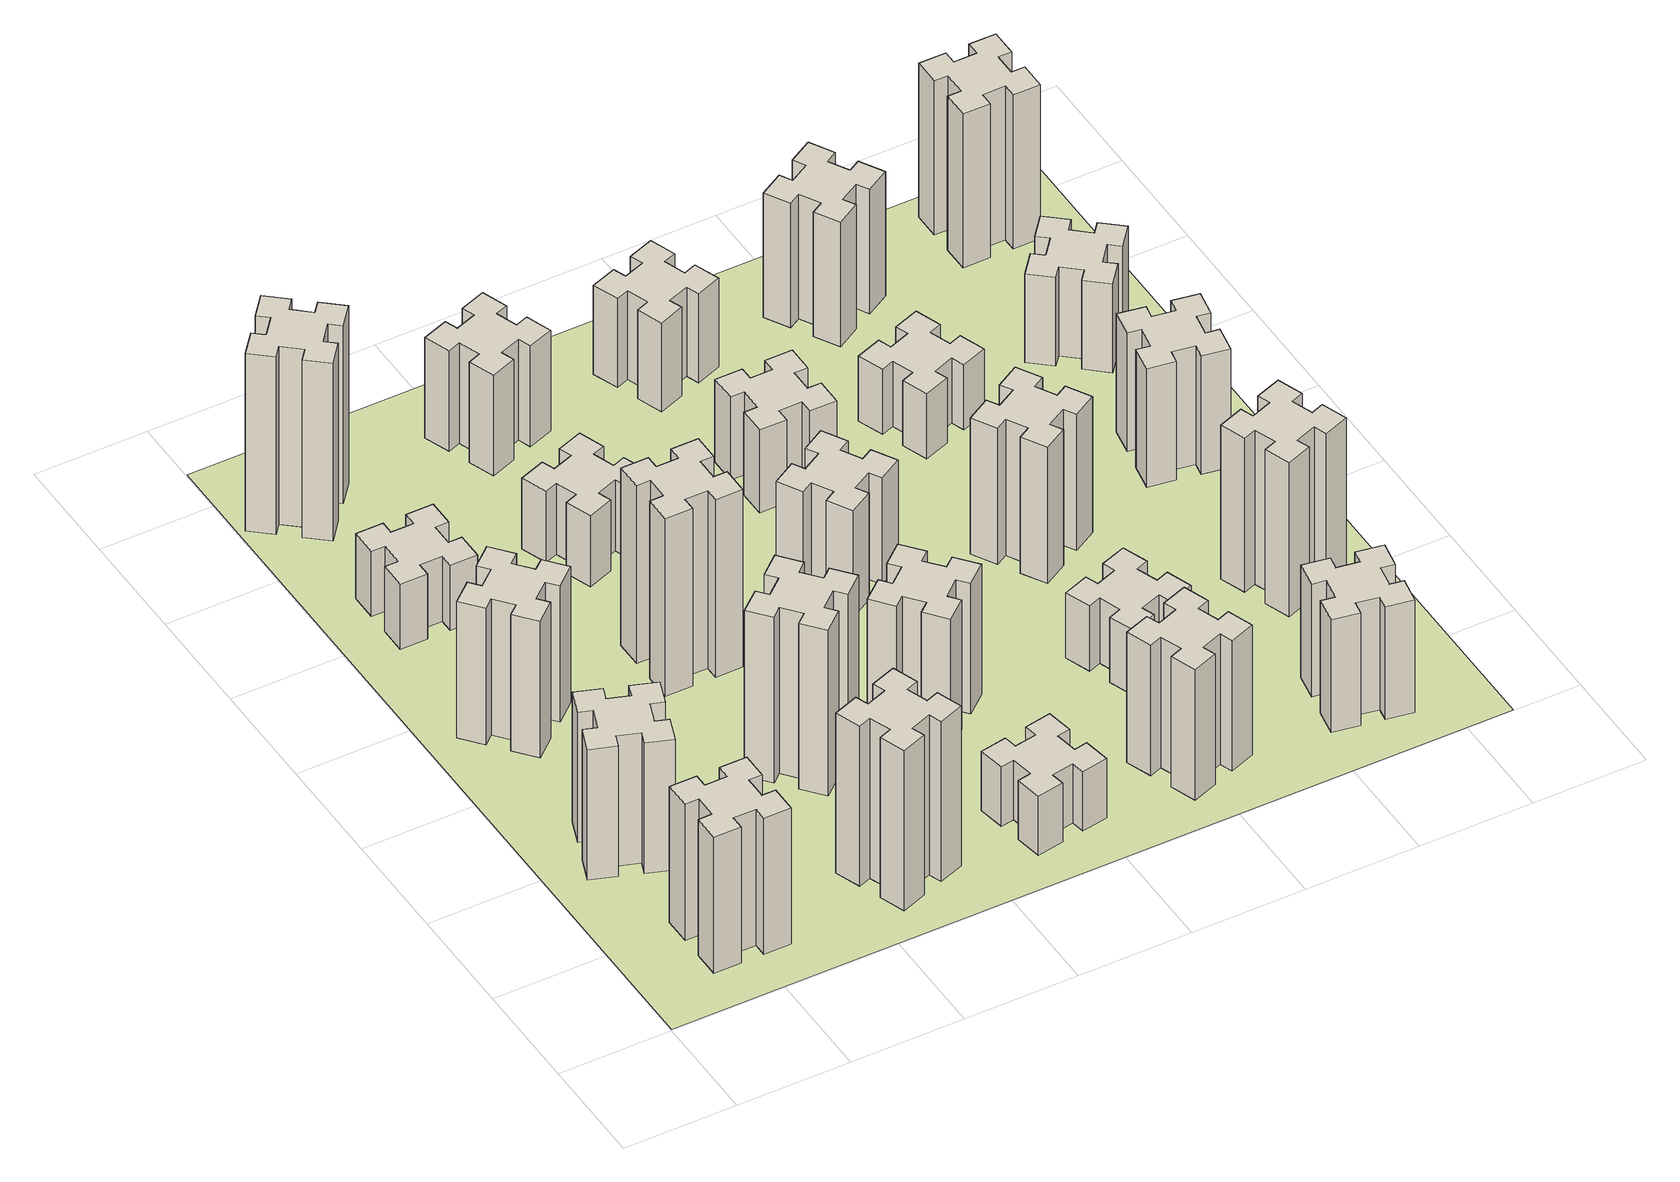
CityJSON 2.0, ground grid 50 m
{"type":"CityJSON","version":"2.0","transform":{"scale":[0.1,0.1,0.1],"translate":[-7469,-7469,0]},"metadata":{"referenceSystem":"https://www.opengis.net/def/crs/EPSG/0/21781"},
"CityObjects":{
"building1":{"type":"Building","attributes":{"class":"1000","function":"1000","usage":"1000","yearOfConstruction":2016,"roofType":"1000","measuredHeight":69,"storeysAboveGround":30,"storeysBelowGround":0},"geometry":[{"type":"Solid","lod":"1","boundaries":[[[[0,1,2,3,4,5,6,7,8,9,10,11,12,13,14,15,16,17,18,19]],[[17,16,20,21]],[[16,15,22,20]],[[15,14,23,22]],[[14,13,24,23]],[[13,12,25,24]],[[12,11,26,25]],[[11,10,27,26]],[[10,9,28,27]],[[9,8,29,28]],[[8,7,30,29]],[[7,6,31,30]],[[6,5,32,31]],[[5,4,33,32]],[[4,3,34,33]],[[3,2,35,34]],[[2,1,36,35]],[[1,0,37,36]],[[0,19,38,37]],[[19,18,39,38]],[[18,17,21,39]],[[24,25,26,27,28,29,30,31,32,33,34,35,36,37,38,39,21,20,22,23]]]]}]},
"building2":{"type":"Building","attributes":{"class":"1000","function":"1000","usage":"1000","yearOfConstruction":2016,"roofType":"1000","measuredHeight":66,"storeysAboveGround":30,"storeysBelowGround":0},"geometry":[{"type":"Solid","lod":"1","boundaries":[[[[40,41,42,43,44,45,46,47,48,49,50,51,52,53,54,55,56,57,58,59]],[[57,56,60,61]],[[56,55,62,60]],[[55,54,63,62]],[[54,53,64,63]],[[53,52,65,64]],[[52,51,66,65]],[[51,50,67,66]],[[50,49,68,67]],[[49,48,69,68]],[[48,47,70,69]],[[47,46,71,70]],[[46,45,72,71]],[[45,44,73,72]],[[44,43,74,73]],[[43,42,75,74]],[[42,41,76,75]],[[41,40,77,76]],[[40,59,78,77]],[[59,58,79,78]],[[58,57,61,79]],[[64,65,66,67,68,69,70,71,72,73,74,75,76,77,78,79,61,60,62,63]]]]}]},
"building3":{"type":"Building","attributes":{"class":"1000","function":"1000","usage":"1000","yearOfConstruction":2016,"roofType":"1000","measuredHeight":69,"storeysAboveGround":30,"storeysBelowGround":0},"geometry":[{"type":"Solid","lod":"1","boundaries":[[[[80,81,82,83,84,85,86,87,88,89,90,91,92,93,94,95,96,97,98,99]],[[97,96,100,101]],[[96,95,102,100]],[[95,94,103,102]],[[94,93,104,103]],[[93,92,105,104]],[[92,91,106,105]],[[91,90,107,106]],[[90,89,108,107]],[[89,88,109,108]],[[88,87,110,109]],[[87,86,111,110]],[[86,85,112,111]],[[85,84,113,112]],[[84,83,114,113]],[[83,82,115,114]],[[82,81,116,115]],[[81,80,117,116]],[[80,99,118,117]],[[99,98,119,118]],[[98,97,101,119]],[[104,105,106,107,108,109,110,111,112,113,114,115,116,117,118,119,101,100,102,103]]]]}]},
"building4":{"type":"Building","attributes":{"class":"1000","function":"1000","usage":"1000","yearOfConstruction":2016,"roofType":"1000","measuredHeight":33,"storeysAboveGround":30,"storeysBelowGround":0},"geometry":[{"type":"Solid","lod":"1","boundaries":[[[[120,121,122,123,124,125,126,127,128,129,130,131,132,133,134,135,136,137,138,139]],[[137,136,140,141]],[[136,135,142,140]],[[135,134,143,142]],[[134,133,144,143]],[[133,132,145,144]],[[132,131,146,145]],[[131,130,147,146]],[[130,129,148,147]],[[129,128,149,148]],[[128,127,150,149]],[[127,126,151,150]],[[126,125,152,151]],[[125,124,153,152]],[[124,123,154,153]],[[123,122,155,154]],[[122,121,156,155]],[[121,120,157,156]],[[120,139,158,157]],[[139,138,159,158]],[[138,137,141,159]],[[144,145,146,147,148,149,150,151,152,153,154,155,156,157,158,159,141,140,142,143]]]]}]},
"building5":{"type":"Building","attributes":{"class":"1000","function":"1000","usage":"1000","yearOfConstruction":2016,"roofType":"1000","measuredHeight":90,"storeysAboveGround":30,"storeysBelowGround":0},"geometry":[{"type":"Solid","lod":"1","boundaries":[[[[160,161,162,163,164,165,166,167,168,169,170,171,172,173,174,175,176,177,178,179]],[[177,176,180,181]],[[176,175,182,180]],[[175,174,183,182]],[[174,173,184,183]],[[173,172,185,184]],[[172,171,186,185]],[[171,170,187,186]],[[170,169,188,187]],[[169,168,189,188]],[[168,167,190,189]],[[167,166,191,190]],[[166,165,192,191]],[[165,164,193,192]],[[164,163,194,193]],[[163,162,195,194]],[[162,161,196,195]],[[161,160,197,196]],[[160,179,198,197]],[[179,178,199,198]],[[178,177,181,199]],[[184,185,186,187,188,189,190,191,192,193,194,195,196,197,198,199,181,180,182,183]]]]}]},
"building6":{"type":"Building","attributes":{"class":"1000","function":"1000","usage":"1000","yearOfConstruction":2016,"roofType":"1000","measuredHeight":81,"storeysAboveGround":30,"storeysBelowGround":0},"geometry":[{"type":"Solid","lod":"1","boundaries":[[[[200,201,202,203,204,205,206,207,208,209,210,211,212,213,214,215,216,217,218,219]],[[217,216,220,221]],[[216,215,222,220]],[[215,214,223,222]],[[214,213,224,223]],[[213,212,225,224]],[[212,211,226,225]],[[211,210,227,226]],[[210,209,228,227]],[[209,208,229,228]],[[208,207,230,229]],[[207,206,231,230]],[[206,205,232,231]],[[205,204,233,232]],[[204,203,234,233]],[[203,202,235,234]],[[202,201,236,235]],[[201,200,237,236]],[[200,219,238,237]],[[219,218,239,238]],[[218,217,221,239]],[[224,225,226,227,228,229,230,231,232,233,234,235,236,237,238,239,221,220,222,223]]]]}]},
"building7":{"type":"Building","attributes":{"class":"1000","function":"1000","usage":"1000","yearOfConstruction":2016,"roofType":"1000","measuredHeight":84,"storeysAboveGround":30,"storeysBelowGround":0},"geometry":[{"type":"Solid","lod":"1","boundaries":[[[[240,241,242,243,244,245,246,247,248,249,250,251,252,253,254,255,256,257,258,259]],[[257,256,260,261]],[[256,255,262,260]],[[255,254,263,262]],[[254,253,264,263]],[[253,252,265,264]],[[252,251,266,265]],[[251,250,267,266]],[[250,249,268,267]],[[249,248,269,268]],[[248,247,270,269]],[[247,246,271,270]],[[246,245,272,271]],[[245,244,273,272]],[[244,243,274,273]],[[243,242,275,274]],[[242,241,276,275]],[[241,240,277,276]],[[240,259,278,277]],[[259,258,279,278]],[[258,257,261,279]],[[264,265,266,267,268,269,270,271,272,273,274,275,276,277,278,279,261,260,262,263]]]]}]},
"building8":{"type":"Building","attributes":{"class":"1000","function":"1000","usage":"1000","yearOfConstruction":2016,"roofType":"1000","measuredHeight":90,"storeysAboveGround":30,"storeysBelowGround":0},"geometry":[{"type":"Solid","lod":"1","boundaries":[[[[280,281,282,283,284,285,286,287,288,289,290,291,292,293,294,295,296,297,298,299]],[[297,296,300,301]],[[296,295,302,300]],[[295,294,303,302]],[[294,293,304,303]],[[293,292,305,304]],[[292,291,306,305]],[[291,290,307,306]],[[290,289,308,307]],[[289,288,309,308]],[[288,287,310,309]],[[287,286,311,310]],[[286,285,312,311]],[[285,284,313,312]],[[284,283,314,313]],[[283,282,315,314]],[[282,281,316,315]],[[281,280,317,316]],[[280,299,318,317]],[[299,298,319,318]],[[298,297,301,319]],[[304,305,306,307,308,309,310,311,312,313,314,315,316,317,318,319,301,300,302,303]]]]}]},
"building9":{"type":"Building","attributes":{"class":"1000","function":"1000","usage":"1000","yearOfConstruction":2016,"roofType":"1000","measuredHeight":36,"storeysAboveGround":30,"storeysBelowGround":0},"geometry":[{"type":"Solid","lod":"1","boundaries":[[[[320,321,322,323,324,325,326,327,328,329,330,331,332,333,334,335,336,337,338,339]],[[337,336,340,341]],[[336,335,342,340]],[[335,334,343,342]],[[334,333,344,343]],[[333,332,345,344]],[[332,331,346,345]],[[331,330,347,346]],[[330,329,348,347]],[[329,328,349,348]],[[328,327,350,349]],[[327,326,351,350]],[[326,325,352,351]],[[325,324,353,352]],[[324,323,354,353]],[[323,322,355,354]],[[322,321,356,355]],[[321,320,357,356]],[[320,339,358,357]],[[339,338,359,358]],[[338,337,341,359]],[[344,345,346,347,348,349,350,351,352,353,354,355,356,357,358,359,341,340,342,343]]]]}]},
"building10":{"type":"Building","attributes":{"class":"1000","function":"1000","usage":"1000","yearOfConstruction":2016,"roofType":"1000","measuredHeight":30,"storeysAboveGround":30,"storeysBelowGround":0},"geometry":[{"type":"Solid","lod":"1","boundaries":[[[[360,361,362,363,364,365,366,367,368,369,370,371,372,373,374,375,376,377,378,379]],[[377,376,380,381]],[[376,375,382,380]],[[375,374,383,382]],[[374,373,384,383]],[[373,372,385,384]],[[372,371,386,385]],[[371,370,387,386]],[[370,369,388,387]],[[369,368,389,388]],[[368,367,390,389]],[[367,366,391,390]],[[366,365,392,391]],[[365,364,393,392]],[[364,363,394,393]],[[363,362,395,394]],[[362,361,396,395]],[[361,360,397,396]],[[360,379,398,397]],[[379,378,399,398]],[[378,377,381,399]],[[384,385,386,387,388,389,390,391,392,393,394,395,396,397,398,399,381,380,382,383]]]]}]},
"building11":{"type":"Building","attributes":{"class":"1000","function":"1000","usage":"1000","yearOfConstruction":2016,"roofType":"1000","measuredHeight":66,"storeysAboveGround":30,"storeysBelowGround":0},"geometry":[{"type":"Solid","lod":"1","boundaries":[[[[400,401,402,403,404,405,406,407,408,409,410,411,412,413,414,415,416,417,418,419]],[[417,416,420,421]],[[416,415,422,420]],[[415,414,423,422]],[[414,413,424,423]],[[413,412,425,424]],[[412,411,426,425]],[[411,410,427,426]],[[410,409,428,427]],[[409,408,429,428]],[[408,407,430,429]],[[407,406,431,430]],[[406,405,432,431]],[[405,404,433,432]],[[404,403,434,433]],[[403,402,435,434]],[[402,401,436,435]],[[401,400,437,436]],[[400,419,438,437]],[[419,418,439,438]],[[418,417,421,439]],[[424,425,426,427,428,429,430,431,432,433,434,435,436,437,438,439,421,420,422,423]]]]}]},
"building12":{"type":"Building","attributes":{"class":"1000","function":"1000","usage":"1000","yearOfConstruction":2016,"roofType":"1000","measuredHeight":51,"storeysAboveGround":30,"storeysBelowGround":0},"geometry":[{"type":"Solid","lod":"1","boundaries":[[[[440,441,442,443,444,445,446,447,448,449,450,451,452,453,454,455,456,457,458,459]],[[457,456,460,461]],[[456,455,462,460]],[[455,454,463,462]],[[454,453,464,463]],[[453,452,465,464]],[[452,451,466,465]],[[451,450,467,466]],[[450,449,468,467]],[[449,448,469,468]],[[448,447,470,469]],[[447,446,471,470]],[[446,445,472,471]],[[445,444,473,472]],[[444,443,474,473]],[[443,442,475,474]],[[442,441,476,475]],[[441,440,477,476]],[[440,459,478,477]],[[459,458,479,478]],[[458,457,461,479]],[[464,465,466,467,468,469,470,471,472,473,474,475,476,477,478,479,461,460,462,463]]]]}]},
"building13":{"type":"Building","attributes":{"class":"1000","function":"1000","usage":"1000","yearOfConstruction":2016,"roofType":"1000","measuredHeight":54,"storeysAboveGround":30,"storeysBelowGround":0},"geometry":[{"type":"Solid","lod":"1","boundaries":[[[[480,481,482,483,484,485,486,487,488,489,490,491,492,493,494,495,496,497,498,499]],[[497,496,500,501]],[[496,495,502,500]],[[495,494,503,502]],[[494,493,504,503]],[[493,492,505,504]],[[492,491,506,505]],[[491,490,507,506]],[[490,489,508,507]],[[489,488,509,508]],[[488,487,510,509]],[[487,486,511,510]],[[486,485,512,511]],[[485,484,513,512]],[[484,483,514,513]],[[483,482,515,514]],[[482,481,516,515]],[[481,480,517,516]],[[480,499,518,517]],[[499,498,519,518]],[[498,497,501,519]],[[504,505,506,507,508,509,510,511,512,513,514,515,516,517,518,519,501,500,502,503]]]]}]},
"building14":{"type":"Building","attributes":{"class":"1000","function":"1000","usage":"1000","yearOfConstruction":2016,"roofType":"1000","measuredHeight":66,"storeysAboveGround":30,"storeysBelowGround":0},"geometry":[{"type":"Solid","lod":"1","boundaries":[[[[520,521,522,523,524,525,526,527,528,529,530,531,532,533,534,535,536,537,538,539]],[[537,536,540,541]],[[536,535,542,540]],[[535,534,543,542]],[[534,533,544,543]],[[533,532,545,544]],[[532,531,546,545]],[[531,530,547,546]],[[530,529,548,547]],[[529,528,549,548]],[[528,527,550,549]],[[527,526,551,550]],[[526,525,552,551]],[[525,524,553,552]],[[524,523,554,553]],[[523,522,555,554]],[[522,521,556,555]],[[521,520,557,556]],[[520,539,558,557]],[[539,538,559,558]],[[538,537,541,559]],[[544,545,546,547,548,549,550,551,552,553,554,555,556,557,558,559,541,540,542,543]]]]}]},
"building15":{"type":"Building","attributes":{"class":"1000","function":"1000","usage":"1000","yearOfConstruction":2016,"roofType":"1000","measuredHeight":42,"storeysAboveGround":30,"storeysBelowGround":0},"geometry":[{"type":"Solid","lod":"1","boundaries":[[[[560,561,562,563,564,565,566,567,568,569,570,571,572,573,574,575,576,577,578,579]],[[577,576,580,581]],[[576,575,582,580]],[[575,574,583,582]],[[574,573,584,583]],[[573,572,585,584]],[[572,571,586,585]],[[571,570,587,586]],[[570,569,588,587]],[[569,568,589,588]],[[568,567,590,589]],[[567,566,591,590]],[[566,565,592,591]],[[565,564,593,592]],[[564,563,594,593]],[[563,562,595,594]],[[562,561,596,595]],[[561,560,597,596]],[[560,579,598,597]],[[579,578,599,598]],[[578,577,581,599]],[[584,585,586,587,588,589,590,591,592,593,594,595,596,597,598,599,581,580,582,583]]]]}]},
"building16":{"type":"Building","attributes":{"class":"1000","function":"1000","usage":"1000","yearOfConstruction":2016,"roofType":"1000","measuredHeight":45,"storeysAboveGround":30,"storeysBelowGround":0},"geometry":[{"type":"Solid","lod":"1","boundaries":[[[[600,601,602,603,604,605,606,607,608,609,610,611,612,613,614,615,616,617,618,619]],[[617,616,620,621]],[[616,615,622,620]],[[615,614,623,622]],[[614,613,624,623]],[[613,612,625,624]],[[612,611,626,625]],[[611,610,627,626]],[[610,609,628,627]],[[609,608,629,628]],[[608,607,630,629]],[[607,606,631,630]],[[606,605,632,631]],[[605,604,633,632]],[[604,603,634,633]],[[603,602,635,634]],[[602,601,636,635]],[[601,600,637,636]],[[600,619,638,637]],[[619,618,639,638]],[[618,617,621,639]],[[624,625,626,627,628,629,630,631,632,633,634,635,636,637,638,639,621,620,622,623]]]]}]},
"building17":{"type":"Building","attributes":{"class":"1000","function":"1000","usage":"1000","yearOfConstruction":2016,"roofType":"1000","measuredHeight":33,"storeysAboveGround":30,"storeysBelowGround":0},"geometry":[{"type":"Solid","lod":"1","boundaries":[[[[640,641,642,643,644,645,646,647,648,649,650,651,652,653,654,655,656,657,658,659]],[[657,656,660,661]],[[656,655,662,660]],[[655,654,663,662]],[[654,653,664,663]],[[653,652,665,664]],[[652,651,666,665]],[[651,650,667,666]],[[650,649,668,667]],[[649,648,669,668]],[[648,647,670,669]],[[647,646,671,670]],[[646,645,672,671]],[[645,644,673,672]],[[644,643,674,673]],[[643,642,675,674]],[[642,641,676,675]],[[641,640,677,676]],[[640,659,678,677]],[[659,658,679,678]],[[658,657,661,679]],[[664,665,666,667,668,669,670,671,672,673,674,675,676,677,678,679,661,660,662,663]]]]}]},
"building18":{"type":"Building","attributes":{"class":"1000","function":"1000","usage":"1000","yearOfConstruction":2016,"roofType":"1000","measuredHeight":69,"storeysAboveGround":30,"storeysBelowGround":0},"geometry":[{"type":"Solid","lod":"1","boundaries":[[[[680,681,682,683,684,685,686,687,688,689,690,691,692,693,694,695,696,697,698,699]],[[697,696,700,701]],[[696,695,702,700]],[[695,694,703,702]],[[694,693,704,703]],[[693,692,705,704]],[[692,691,706,705]],[[691,690,707,706]],[[690,689,708,707]],[[689,688,709,708]],[[688,687,710,709]],[[687,686,711,710]],[[686,685,712,711]],[[685,684,713,712]],[[684,683,714,713]],[[683,682,715,714]],[[682,681,716,715]],[[681,680,717,716]],[[680,699,718,717]],[[699,698,719,718]],[[698,697,701,719]],[[704,705,706,707,708,709,710,711,712,713,714,715,716,717,718,719,701,700,702,703]]]]}]},
"building19":{"type":"Building","attributes":{"class":"1000","function":"1000","usage":"1000","yearOfConstruction":2016,"roofType":"1000","measuredHeight":57,"storeysAboveGround":30,"storeysBelowGround":0},"geometry":[{"type":"Solid","lod":"1","boundaries":[[[[720,721,722,723,724,725,726,727,728,729,730,731,732,733,734,735,736,737,738,739]],[[737,736,740,741]],[[736,735,742,740]],[[735,734,743,742]],[[734,733,744,743]],[[733,732,745,744]],[[732,731,746,745]],[[731,730,747,746]],[[730,729,748,747]],[[729,728,749,748]],[[728,727,750,749]],[[727,726,751,750]],[[726,725,752,751]],[[725,724,753,752]],[[724,723,754,753]],[[723,722,755,754]],[[722,721,756,755]],[[721,720,757,756]],[[720,739,758,757]],[[739,738,759,758]],[[738,737,741,759]],[[744,745,746,747,748,749,750,751,752,753,754,755,756,757,758,759,741,740,742,743]]]]}]},
"building20":{"type":"Building","attributes":{"class":"1000","function":"1000","usage":"1000","yearOfConstruction":2016,"roofType":"1000","measuredHeight":33,"storeysAboveGround":30,"storeysBelowGround":0},"geometry":[{"type":"Solid","lod":"1","boundaries":[[[[760,761,762,763,764,765,766,767,768,769,770,771,772,773,774,775,776,777,778,779]],[[777,776,780,781]],[[776,775,782,780]],[[775,774,783,782]],[[774,773,784,783]],[[773,772,785,784]],[[772,771,786,785]],[[771,770,787,786]],[[770,769,788,787]],[[769,768,789,788]],[[768,767,790,789]],[[767,766,791,790]],[[766,765,792,791]],[[765,764,793,792]],[[764,763,794,793]],[[763,762,795,794]],[[762,761,796,795]],[[761,760,797,796]],[[760,779,798,797]],[[779,778,799,798]],[[778,777,781,799]],[[784,785,786,787,788,789,790,791,792,793,794,795,796,797,798,799,781,780,782,783]]]]}]},
"building21":{"type":"Building","attributes":{"class":"1000","function":"1000","usage":"1000","yearOfConstruction":2016,"roofType":"1000","measuredHeight":63,"storeysAboveGround":30,"storeysBelowGround":0},"geometry":[{"type":"Solid","lod":"1","boundaries":[[[[800,801,802,803,804,805,806,807,808,809,810,811,812,813,814,815,816,817,818,819]],[[817,816,820,821]],[[816,815,822,820]],[[815,814,823,822]],[[814,813,824,823]],[[813,812,825,824]],[[812,811,826,825]],[[811,810,827,826]],[[810,809,828,827]],[[809,808,829,828]],[[808,807,830,829]],[[807,806,831,830]],[[806,805,832,831]],[[805,804,833,832]],[[804,803,834,833]],[[803,802,835,834]],[[802,801,836,835]],[[801,800,837,836]],[[800,819,838,837]],[[819,818,839,838]],[[818,817,821,839]],[[824,825,826,827,828,829,830,831,832,833,834,835,836,837,838,839,821,820,822,823]]]]}]},
"building22":{"type":"Building","attributes":{"class":"1000","function":"1000","usage":"1000","yearOfConstruction":2016,"roofType":"1000","measuredHeight":78,"storeysAboveGround":30,"storeysBelowGround":0},"geometry":[{"type":"Solid","lod":"1","boundaries":[[[[840,841,842,843,844,845,846,847,848,849,850,851,852,853,854,855,856,857,858,859]],[[857,856,860,861]],[[856,855,862,860]],[[855,854,863,862]],[[854,853,864,863]],[[853,852,865,864]],[[852,851,866,865]],[[851,850,867,866]],[[850,849,868,867]],[[849,848,869,868]],[[848,847,870,869]],[[847,846,871,870]],[[846,845,872,871]],[[845,844,873,872]],[[844,843,874,873]],[[843,842,875,874]],[[842,841,876,875]],[[841,840,877,876]],[[840,859,878,877]],[[859,858,879,878]],[[858,857,861,879]],[[864,865,866,867,868,869,870,871,872,873,874,875,876,877,878,879,861,860,862,863]]]]}]},
"building23":{"type":"Building","attributes":{"class":"1000","function":"1000","usage":"1000","yearOfConstruction":2016,"roofType":"1000","measuredHeight":60,"storeysAboveGround":30,"storeysBelowGround":0},"geometry":[{"type":"Solid","lod":"1","boundaries":[[[[880,881,882,883,884,885,886,887,888,889,890,891,892,893,894,895,896,897,898,899]],[[897,896,900,901]],[[896,895,902,900]],[[895,894,903,902]],[[894,893,904,903]],[[893,892,905,904]],[[892,891,906,905]],[[891,890,907,906]],[[890,889,908,907]],[[889,888,909,908]],[[888,887,910,909]],[[887,886,911,910]],[[886,885,912,911]],[[885,884,913,912]],[[884,883,914,913]],[[883,882,915,914]],[[882,881,916,915]],[[881,880,917,916]],[[880,899,918,917]],[[899,898,919,918]],[[898,897,901,919]],[[904,905,906,907,908,909,910,911,912,913,914,915,916,917,918,919,901,900,902,903]]]]}]},
"building24":{"type":"Building","attributes":{"class":"1000","function":"1000","usage":"1000","yearOfConstruction":2016,"roofType":"1000","measuredHeight":45,"storeysAboveGround":30,"storeysBelowGround":0},"geometry":[{"type":"Solid","lod":"1","boundaries":[[[[920,921,922,923,924,925,926,927,928,929,930,931,932,933,934,935,936,937,938,939]],[[937,936,940,941]],[[936,935,942,940]],[[935,934,943,942]],[[934,933,944,943]],[[933,932,945,944]],[[932,931,946,945]],[[931,930,947,946]],[[930,929,948,947]],[[929,928,949,948]],[[928,927,950,949]],[[927,926,951,950]],[[926,925,952,951]],[[925,924,953,952]],[[924,923,954,953]],[[923,922,955,954]],[[922,921,956,955]],[[921,920,957,956]],[[920,939,958,957]],[[939,938,959,958]],[[938,937,941,959]],[[944,945,946,947,948,949,950,951,952,953,954,955,956,957,958,959,941,940,942,943]]]]}]},
"building25":{"type":"Building","attributes":{"class":"1000","function":"1000","usage":"1000","yearOfConstruction":2016,"roofType":"1000","measuredHeight":78,"storeysAboveGround":30,"storeysBelowGround":0},"geometry":[{"type":"Solid","lod":"1","boundaries":[[[[960,961,962,963,964,965,966,967,968,969,970,971,972,973,974,975,976,977,978,979]],[[977,976,980,981]],[[976,975,982,980]],[[975,974,983,982]],[[974,973,984,983]],[[973,972,985,984]],[[972,971,986,985]],[[971,970,987,986]],[[970,969,988,987]],[[969,968,989,988]],[[968,967,990,989]],[[967,966,991,990]],[[966,965,992,991]],[[965,964,993,992]],[[964,963,994,993]],[[963,962,995,994]],[[962,961,996,995]],[[961,960,997,996]],[[960,979,998,997]],[[979,978,999,998]],[[978,977,981,999]],[[984,985,986,987,988,989,990,991,992,993,994,995,996,997,998,999,981,980,982,983]]]]}]},
"landuse1":{"type":"LandUse","attributes":{"name":"plot1","function":"1010"},"geometry":[{"type":"MultiSurface","lod":"1","boundaries":[[[1000,1001,1002,1003]]]}]}
},
"vertices":[
[425,265,0],[525,265,0],[525,205,0],[645,205,0],[645,325,0],[585,325,0],[585,425,0],[645,425,0],[645,545,0],[525,545,0],[525,485,0],[425,485,0],[425,545,0],[305,545,0],[305,425,0],[365,425,0],[365,325,0],[305,325,0],[305,205,0],[425,205,0],[365,325,690],[305,325,690],[365,425,690],[305,425,690],[305,545,690],[425,545,690],[425,485,690],[525,485,690],[525,545,690],[645,545,690],[645,425,690],[585,425,690],[585,325,690],[645,325,690],[645,205,690],[525,205,690],[525,265,690],[425,265,690],[425,205,690],[305,205,690],
[289,1100,0],[255,1006,0],[199,1027,0],[157,914,0],[270,873,0],[291,929,0],[385,895,0],[364,839,0],[477,797,0],[518,910,0],[462,931,0],[496,1025,0],[552,1004,0],[593,1117,0],[480,1158,0],[460,1102,0],[366,1136,0],[387,1192,0],[274,1233,0],[233,1120,0],[366,1136,660],[387,1192,660],[460,1102,660],[480,1158,660],[593,1117,660],[552,1004,660],[496,1025,660],[462,931,660],[518,910,660],[477,797,660],[364,839,660],[385,895,660],[291,929,660],[270,873,660],[157,914,660],[199,1027,660],[255,1006,660],[289,1100,660],[233,1120,660],[274,1233,660],
[492,1888,0],[427,1964,0],[473,2003,0],[396,2095,0],[304,2018,0],[343,1972,0],[266,1907,0],[228,1953,0],[136,1876,0],[213,1784,0],[259,1823,0],[323,1746,0],[277,1708,0],[354,1616,0],[446,1693,0],[408,1739,0],[484,1803,0],[523,1757,0],[615,1834,0],[538,1926,0],[484,1803,690],[523,1757,690],[408,1739,690],[446,1693,690],[354,1616,690],[277,1708,690],[323,1746,690],[259,1823,690],[213,1784,690],[136,1876,690],[228,1953,690],[266,1907,690],[343,1972,690],[304,2018,690],[396,2095,690],[473,2003,690],[427,1964,690],[492,1888,690],[538,1926,690],[615,1834,690],
[485,2545,0],[485,2645,0],[545,2645,0],[545,2765,0],[425,2765,0],[425,2705,0],[325,2705,0],[325,2765,0],[205,2765,0],[205,2645,0],[265,2645,0],[265,2545,0],[205,2545,0],[205,2425,0],[325,2425,0],[325,2485,0],[425,2485,0],[425,2425,0],[545,2425,0],[545,2545,0],[425,2485,330],[425,2425,330],[325,2485,330],[325,2425,330],[205,2425,330],[205,2545,330],[265,2545,330],[265,2645,330],[205,2645,330],[205,2765,330],[325,2765,330],[325,2705,330],[425,2705,330],[425,2765,330],[545,2765,330],[545,2645,330],[485,2645,330],[485,2545,330],[545,2545,330],[545,2425,330],
[384,3387,0],[308,3452,0],[346,3498,0],[254,3575,0],[177,3483,0],[223,3444,0],[159,3368,0],[113,3406,0],[36,3314,0],[128,3237,0],[166,3283,0],[243,3219,0],[204,3173,0],[296,3096,0],[373,3188,0],[327,3226,0],[392,3303,0],[438,3264,0],[515,3356,0],[423,3433,0],[392,3303,900],[438,3264,900],[327,3226,900],[373,3188,900],[296,3096,900],[204,3173,900],[243,3219,900],[166,3283,900],[128,3237,900],[36,3314,900],[113,3406,900],[159,3368,900],[223,3444,900],[177,3483,900],[254,3575,900],[346,3498,900],[308,3452,900],[384,3387,900],[423,3433,900],[515,3356,900],
[1206,255,0],[1300,289,0],[1320,233,0],[1433,274,0],[1392,387,0],[1336,366,0],[1302,460,0],[1358,480,0],[1317,593,0],[1204,552,0],[1225,496,0],[1131,462,0],[1110,518,0],[997,477,0],[1039,364,0],[1095,385,0],[1129,291,0],[1073,270,0],[1114,157,0],[1227,199,0],[1129,291,810],[1073,270,810],[1095,385,810],[1039,364,810],[997,477,810],[1110,518,810],[1131,462,810],[1225,496,810],[1204,552,810],[1317,593,810],[1358,480,810],[1302,460,810],[1336,366,810],[1392,387,810],[1433,274,810],[1320,233,810],[1300,289,810],[1206,255,810],[1227,199,810],[1114,157,810],
[1248,999,0],[1324,1063,0],[1363,1017,0],[1455,1094,0],[1378,1186,0],[1332,1148,0],[1267,1224,0],[1313,1263,0],[1236,1355,0],[1144,1278,0],[1183,1232,0],[1106,1167,0],[1068,1213,0],[976,1136,0],[1053,1044,0],[1099,1083,0],[1163,1006,0],[1117,968,0],[1194,876,0],[1286,953,0],[1163,1006,840],[1117,968,840],[1099,1083,840],[1053,1044,840],[976,1136,840],[1068,1213,840],[1106,1167,840],[1183,1232,840],[1144,1278,840],[1236,1355,840],[1313,1263,840],[1267,1224,840],[1332,1148,840],[1378,1186,840],[1455,1094,840],[1363,1017,840],[1324,1063,840],[1248,999,840],[1286,953,840],[1194,876,840],
[1165,1965,0],[1065,1965,0],[1065,2025,0],[945,2025,0],[945,1905,0],[1005,1905,0],[1005,1805,0],[945,1805,0],[945,1685,0],[1065,1685,0],[1065,1745,0],[1165,1745,0],[1165,1685,0],[1285,1685,0],[1285,1805,0],[1225,1805,0],[1225,1905,0],[1285,1905,0],[1285,2025,0],[1165,2025,0],[1225,1905,900],[1285,1905,900],[1225,1805,900],[1285,1805,900],[1285,1685,900],[1165,1685,900],[1165,1745,900],[1065,1745,900],[1065,1685,900],[945,1685,900],[945,1805,900],[1005,1805,900],[1005,1905,900],[945,1905,900],[945,2025,900],[1065,2025,900],[1065,1965,900],[1165,1965,900],[1165,2025,900],[1285,2025,900],
[1106,2475,0],[1200,2509,0],[1220,2453,0],[1333,2494,0],[1292,2607,0],[1236,2586,0],[1202,2680,0],[1258,2700,0],[1217,2813,0],[1104,2772,0],[1125,2716,0],[1031,2682,0],[1010,2738,0],[897,2697,0],[939,2584,0],[995,2605,0],[1029,2511,0],[973,2490,0],[1014,2377,0],[1127,2419,0],[1029,2511,360],[973,2490,360],[995,2605,360],[939,2584,360],[897,2697,360],[1010,2738,360],[1031,2682,360],[1125,2716,360],[1104,2772,360],[1217,2813,360],[1258,2700,360],[1202,2680,360],[1236,2586,360],[1292,2607,360],[1333,2494,360],[1220,2453,360],[1200,2509,360],[1106,2475,360],[1127,2419,360],[1014,2377,360],
[1825,258,0],[1924,276,0],[1934,217,0],[2052,237,0],[2031,356,0],[1972,345,0],[1955,444,0],[2014,454,0],[1993,572,0],[1875,551,0],[1885,492,0],[1787,475,0],[1777,534,0],[1658,513,0],[1679,395,0],[1738,405,0],[1756,307,0],[1697,297,0],[1717,178,0],[1836,199,0],[1756,307,300],[1697,297,300],[1738,405,300],[1679,395,300],[1658,513,300],[1777,534,300],[1787,475,300],[1885,492,300],[1875,551,300],[1993,572,300],[2014,454,300],[1955,444,300],[1972,345,300],[2031,356,300],[2052,237,300],[1934,217,300],[1924,276,300],[1825,258,300],[1836,199,300],[1717,178,300],
[1788,999,0],[1864,1063,0],[1903,1017,0],[1995,1094,0],[1918,1186,0],[1872,1148,0],[1807,1224,0],[1853,1263,0],[1776,1355,0],[1684,1278,0],[1723,1232,0],[1646,1167,0],[1608,1213,0],[1516,1136,0],[1593,1044,0],[1639,1083,0],[1703,1006,0],[1657,968,0],[1734,876,0],[1826,953,0],[1703,1006,660],[1657,968,660],[1639,1083,660],[1593,1044,660],[1516,1136,660],[1608,1213,660],[1646,1167,660],[1723,1232,660],[1684,1278,660],[1776,1355,660],[1853,1263,660],[1807,1224,660],[1872,1148,660],[1918,1186,660],[1995,1094,660],[1903,1017,660],[1864,1063,660],[1788,999,660],[1826,953,660],[1734,876,660],
[1125,3456,0],[1031,3422,0],[1010,3478,0],[897,3437,0],[939,3324,0],[995,3345,0],[1029,3251,0],[973,3230,0],[1014,3117,0],[1127,3159,0],[1106,3215,0],[1200,3249,0],[1220,3193,0],[1333,3234,0],[1292,3347,0],[1236,3326,0],[1202,3420,0],[1258,3440,0],[1217,3553,0],[1104,3512,0],[1202,3420,510],[1258,3440,510],[1236,3326,510],[1292,3347,510],[1333,3234,510],[1220,3193,510],[1200,3249,510],[1106,3215,510],[1127,3159,510],[1014,3117,510],[973,3230,510],[1029,3251,510],[995,3345,510],[939,3324,510],[897,3437,510],[1010,3478,510],[1031,3422,510],[1125,3456,510],[1104,3512,510],[1217,3553,510],
[1844,2076,0],[1757,2026,0],[1727,2078,0],[1623,2018,0],[1683,1914,0],[1735,1944,0],[1785,1857,0],[1733,1827,0],[1793,1723,0],[1897,1783,0],[1867,1835,0],[1954,1885,0],[1984,1833,0],[2088,1893,0],[2028,1997,0],[1976,1967,0],[1926,2054,0],[1978,2084,0],[1918,2188,0],[1814,2128,0],[1926,2054,540],[1978,2084,540],[1976,1967,540],[2028,1997,540],[2088,1893,540],[1984,1833,540],[1954,1885,540],[1867,1835,540],[1897,1783,540],[1793,1723,540],[1733,1827,540],[1785,1857,540],[1735,1944,540],[1683,1914,540],[1623,2018,540],[1727,2078,540],[1757,2026,540],[1844,2076,540],[1814,2128,540],[1918,2188,540],
[2375,385,0],[2409,291,0],[2353,270,0],[2394,157,0],[2507,199,0],[2486,255,0],[2580,289,0],[2600,233,0],[2713,274,0],[2672,387,0],[2616,366,0],[2582,460,0],[2638,480,0],[2597,593,0],[2484,552,0],[2505,496,0],[2411,462,0],[2390,518,0],[2277,477,0],[2319,364,0],[2411,462,660],[2390,518,660],[2505,496,660],[2484,552,660],[2597,593,660],[2638,480,660],[2582,460,660],[2616,366,660],[2672,387,660],[2713,274,660],[2600,233,660],[2580,289,660],[2486,255,660],[2507,199,660],[2394,157,660],[2353,270,660],[2409,291,660],[2375,385,660],[2319,364,660],[2277,477,660],
[1845,2645,0],[1845,2545,0],[1785,2545,0],[1785,2425,0],[1905,2425,0],[1905,2485,0],[2005,2485,0],[2005,2425,0],[2125,2425,0],[2125,2545,0],[2065,2545,0],[2065,2645,0],[2125,2645,0],[2125,2765,0],[2005,2765,0],[2005,2705,0],[1905,2705,0],[1905,2765,0],[1785,2765,0],[1785,2645,0],[1905,2705,420],[1905,2765,420],[2005,2705,420],[2005,2765,420],[2125,2765,420],[2125,2645,420],[2065,2645,420],[2065,2545,420],[2125,2545,420],[2125,2425,420],[2005,2425,420],[2005,2485,420],[1905,2485,420],[1905,2425,420],[1785,2425,420],[1785,2545,420],[1845,2545,420],[1845,2645,420],[1785,2645,420],[1785,2765,420],
[1865,3456,0],[1771,3422,0],[1750,3478,0],[1637,3437,0],[1679,3324,0],[1735,3345,0],[1769,3251,0],[1713,3230,0],[1754,3117,0],[1867,3159,0],[1846,3215,0],[1940,3249,0],[1960,3193,0],[2073,3234,0],[2032,3347,0],[1976,3326,0],[1942,3420,0],[1998,3440,0],[1957,3553,0],[1844,3512,0],[1942,3420,450],[1998,3440,450],[1976,3326,450],[2032,3347,450],[2073,3234,450],[1960,3193,450],[1940,3249,450],[1846,3215,450],[1867,3159,450],[1754,3117,450],[1713,3230,450],[1769,3251,450],[1735,3345,450],[1679,3324,450],[1637,3437,450],[1750,3478,450],[1771,3422,450],[1865,3456,450],[1844,3512,450],[1957,3553,450],
[2716,1006,0],[2682,1100,0],[2738,1120,0],[2697,1233,0],[2584,1192,0],[2605,1136,0],[2511,1102,0],[2490,1158,0],[2377,1117,0],[2419,1004,0],[2475,1025,0],[2509,931,0],[2453,910,0],[2494,797,0],[2607,839,0],[2586,895,0],[2680,929,0],[2700,873,0],[2813,914,0],[2772,1027,0],[2680,929,330],[2700,873,330],[2586,895,330],[2607,839,330],[2494,797,330],[2453,910,330],[2509,931,330],[2475,1025,330],[2419,1004,330],[2377,1117,330],[2490,1158,330],[2511,1102,330],[2605,1136,330],[2584,1192,330],[2697,1233,330],[2738,1120,330],[2682,1100,330],[2716,1006,330],[2772,1027,330],[2813,914,330],
[2475,1744,0],[2525,1657,0],[2473,1627,0],[2533,1523,0],[2637,1583,0],[2607,1635,0],[2694,1685,0],[2724,1633,0],[2828,1693,0],[2768,1797,0],[2716,1767,0],[2666,1854,0],[2718,1884,0],[2658,1988,0],[2554,1928,0],[2584,1876,0],[2497,1826,0],[2467,1878,0],[2363,1818,0],[2423,1714,0],[2497,1826,690],[2467,1878,690],[2584,1876,690],[2554,1928,690],[2658,1988,690],[2718,1884,690],[2666,1854,690],[2716,1767,690],[2768,1797,690],[2828,1693,690],[2724,1633,690],[2694,1685,690],[2607,1635,690],[2637,1583,690],[2533,1523,690],[2473,1627,690],[2525,1657,690],[2475,1744,690],[2423,1714,690],[2363,1818,690],
[3335,307,0],[3352,405,0],[3411,395,0],[3432,513,0],[3314,534,0],[3304,475,0],[3205,492,0],[3216,551,0],[3097,572,0],[3077,454,0],[3136,444,0],[3118,345,0],[3059,356,0],[3038,237,0],[3157,217,0],[3167,276,0],[3265,258,0],[3255,199,0],[3373,178,0],[3394,297,0],[3265,258,570],[3255,199,570],[3167,276,570],[3157,217,570],[3038,237,570],[3059,356,570],[3118,345,570],[3136,444,570],[3077,454,570],[3097,572,570],[3216,551,570],[3205,492,570],[3304,475,570],[3314,534,570],[3432,513,570],[3411,395,570],[3352,405,570],[3335,307,570],[3394,297,570],[3373,178,570],
[2586,2475,0],[2680,2509,0],[2700,2453,0],[2813,2494,0],[2772,2607,0],[2716,2586,0],[2682,2680,0],[2738,2700,0],[2697,2813,0],[2584,2772,0],[2605,2716,0],[2511,2682,0],[2490,2738,0],[2377,2697,0],[2419,2584,0],[2475,2605,0],[2509,2511,0],[2453,2490,0],[2494,2377,0],[2607,2419,0],[2509,2511,330],[2453,2490,330],[2475,2605,330],[2419,2584,330],[2377,2697,330],[2490,2738,330],[2511,2682,330],[2605,2716,330],[2584,2772,330],[2697,2813,330],[2738,2700,330],[2682,2680,330],[2716,2586,330],[2772,2607,330],[2813,2494,330],[2700,2453,330],[2680,2509,330],[2586,2475,330],[2607,2419,330],[2494,2377,330],
[2716,3347,0],[2666,3434,0],[2718,3464,0],[2658,3568,0],[2554,3508,0],[2584,3456,0],[2497,3406,0],[2467,3458,0],[2363,3398,0],[2423,3294,0],[2475,3324,0],[2525,3237,0],[2473,3207,0],[2533,3103,0],[2637,3163,0],[2607,3215,0],[2694,3265,0],[2724,3213,0],[2828,3273,0],[2768,3377,0],[2694,3265,630],[2724,3213,630],[2607,3215,630],[2637,3163,630],[2533,3103,630],[2473,3207,630],[2525,3237,630],[2475,3324,630],[2423,3294,630],[2363,3398,630],[2467,3458,630],[2497,3406,630],[2584,3456,630],[2554,3508,630],[2658,3568,630],[2718,3464,630],[2666,3434,630],[2716,3347,630],[2768,3377,630],[2828,3273,630],
[3215,1125,0],[3249,1031,0],[3193,1010,0],[3234,897,0],[3347,939,0],[3326,995,0],[3420,1029,0],[3440,973,0],[3553,1014,0],[3512,1127,0],[3456,1106,0],[3422,1200,0],[3478,1220,0],[3437,1333,0],[3324,1292,0],[3345,1236,0],[3251,1202,0],[3230,1258,0],[3117,1217,0],[3159,1104,0],[3251,1202,780],[3230,1258,780],[3345,1236,780],[3324,1292,780],[3437,1333,780],[3478,1220,780],[3422,1200,780],[3456,1106,780],[3512,1127,780],[3553,1014,780],[3440,973,780],[3420,1029,780],[3326,995,780],[3347,939,780],[3234,897,780],[3193,1010,780],[3249,1031,780],[3215,1125,780],[3159,1104,780],[3117,1217,780],
[3267,1856,0],[3365,1838,0],[3355,1779,0],[3473,1758,0],[3494,1877,0],[3435,1887,0],[3452,1985,0],[3511,1975,0],[3532,2093,0],[3414,2114,0],[3404,2055,0],[3305,2072,0],[3316,2131,0],[3197,2152,0],[3177,2034,0],[3236,2024,0],[3218,1925,0],[3159,1936,0],[3138,1817,0],[3257,1797,0],[3218,1925,600],[3159,1936,600],[3236,2024,600],[3177,2034,600],[3197,2152,600],[3316,2131,600],[3305,2072,600],[3404,2055,600],[3414,2114,600],[3532,2093,600],[3511,1975,600],[3452,1985,600],[3435,1887,600],[3494,1877,600],[3473,1758,600],[3355,1779,600],[3365,1838,600],[3267,1856,600],[3257,1797,600],[3138,1817,600],
[3444,2747,0],[3368,2812,0],[3406,2858,0],[3314,2935,0],[3237,2843,0],[3283,2804,0],[3219,2728,0],[3173,2766,0],[3096,2674,0],[3188,2597,0],[3226,2643,0],[3303,2579,0],[3264,2533,0],[3356,2456,0],[3433,2548,0],[3387,2586,0],[3452,2663,0],[3498,2624,0],[3575,2716,0],[3483,2793,0],[3452,2663,450],[3498,2624,450],[3387,2586,450],[3433,2548,450],[3356,2456,450],[3264,2533,450],[3303,2579,450],[3226,2643,450],[3188,2597,450],[3096,2674,450],[3173,2766,450],[3219,2728,450],[3283,2804,450],[3237,2843,450],[3314,2935,450],[3406,2858,450],[3368,2812,450],[3444,2747,450],[3483,2793,450],[3575,2716,450],
[3285,3325,0],[3385,3325,0],[3385,3265,0],[3505,3265,0],[3505,3385,0],[3445,3385,0],[3445,3485,0],[3505,3485,0],[3505,3605,0],[3385,3605,0],[3385,3545,0],[3285,3545,0],[3285,3605,0],[3165,3605,0],[3165,3485,0],[3225,3485,0],[3225,3385,0],[3165,3385,0],[3165,3265,0],[3285,3265,0],[3225,3385,780],[3165,3385,780],[3225,3485,780],[3165,3485,780],[3165,3605,780],[3285,3605,780],[3285,3545,780],[3385,3545,780],[3385,3605,780],[3505,3605,780],[3505,3485,780],[3445,3485,780],[3445,3385,780],[3505,3385,780],[3505,3265,780],[3385,3265,780],[3385,3325,780],[3285,3325,780],[3285,3265,780],[3165,3265,780],
[5,3705,0],[3705,3705,0],[3705,5,0],[5,5,0]
]}
